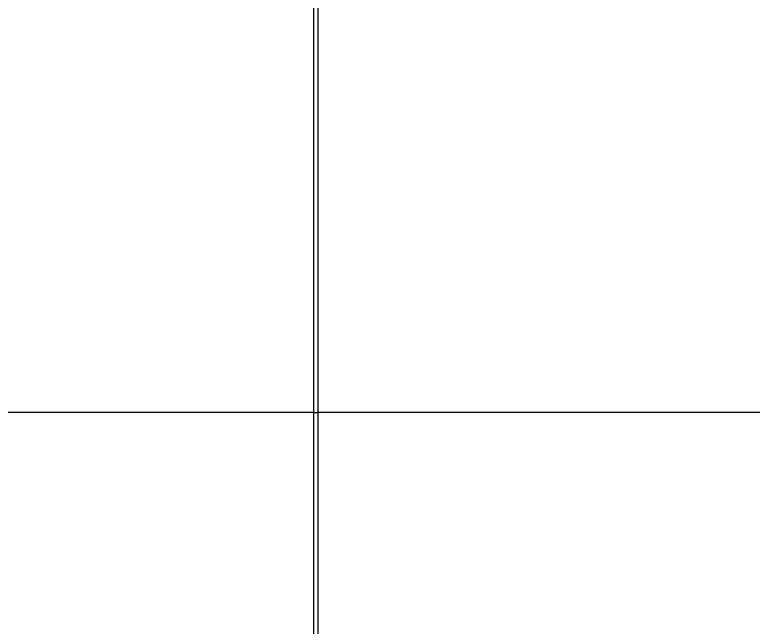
# Model space of a CAD drawing. Extents: x 12.3 to 108.7, y 1.1 to 80.4.
# Drawn here: x 46.391 to 49.594, y 6.171 to 8.828 of the extents above; entities that cross this region are included whole.
import ezdxf

# ---------------------------------------------------------------- set-up
doc = ezdxf.new("R2010")
doc.units = 0
doc.header["$MEASUREMENT"] = 0
doc.layers.add('OBJECT', color=7, linetype='CONTINUOUS')

msp = doc.modelspace()

# ---------------------------------------------------------------- linework, layer by layer
at = {"layer": 'OBJECT'}
for p, q in [((47.6868, 9.4953), (47.6868, 7.1034)), ((47.7068, 7.1034), (47.7068, 9.4953)), ((45.2384, 7.1034), (47.6868, 7.1034)), ((47.6868, 7.1018), (47.7068, 7.1015)), ((47.7068, 4.9764), (47.7068, 7.1034)), ((47.7068, 7.1034), (50.1753, 7.1034))]:
    msp.add_line(p, q, dxfattribs=at)
msp.add_open_spline([(47.6868, 7.1034), (47.6868, 6.8608), (47.6868, 6.3752), (47.6868, 5.8908), (47.6868, 5.6484)], degree=3, knots=[0, 0, 0, 0, 0.49961, 1, 1, 1, 1], dxfattribs=at)

doc.saveas('drawing.dxf')
